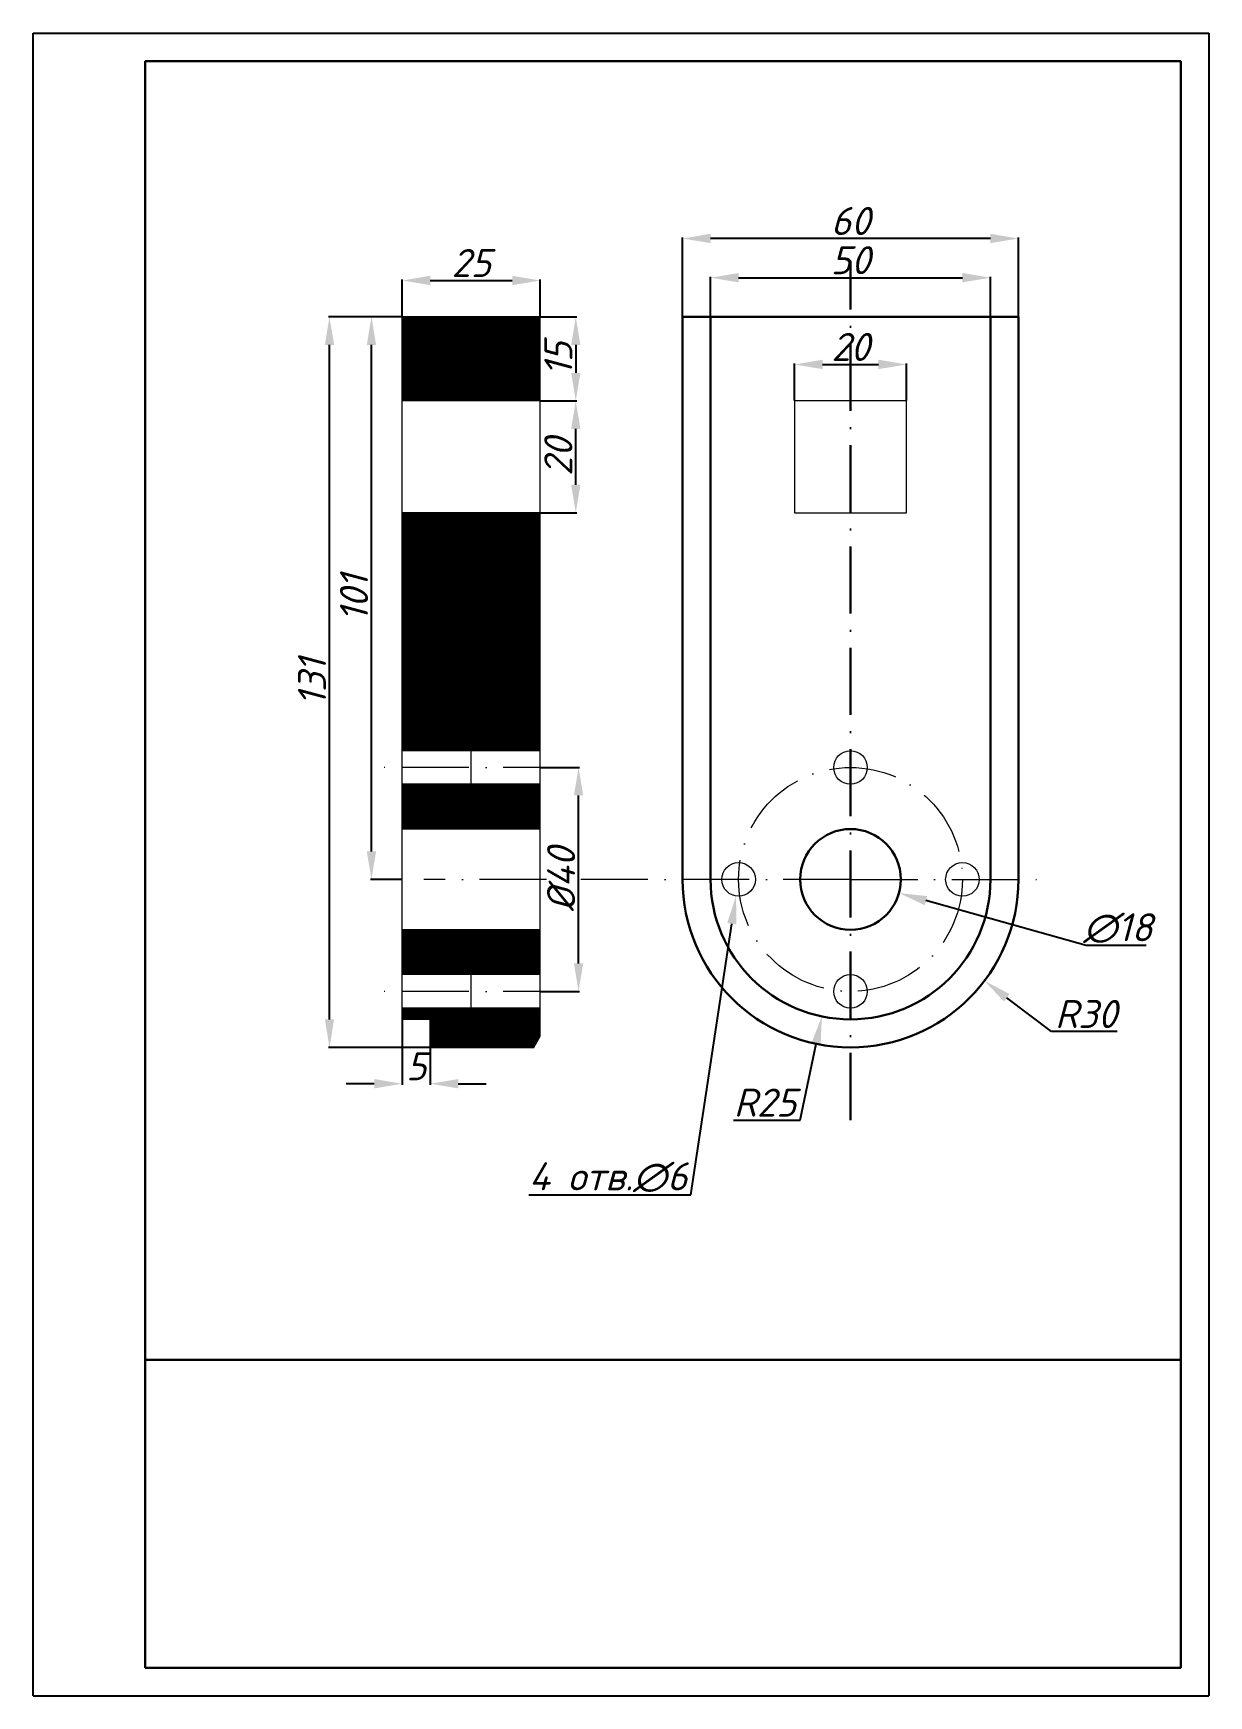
# Model space of a CAD drawing. Header units: millimetres. Extents: x 0 to 210, y 0 to 297.
import ezdxf

# ---------------------------------------------------------------- set-up
doc = ezdxf.new("R2010")
doc.units = ezdxf.units.MM
doc.header["$MEASUREMENT"] = 0
doc.linetypes.add('ACAD_ISO02W100', pattern=[15, 12, -3])
doc.linetypes.add('ACAD_ISO10W100', pattern=[18, 12, -3, 0, -3])
for name, color, linetype, lineweight in [('Контур', 7, 'Continuous', 30), ('Оси', 7, 'ACAD_ISO10W100', 20), ('Шриховка', 7, 'ACAD_ISO02W100', 20)]:
    doc.layers.add(name, color=color, linetype=linetype, lineweight=lineweight)
doc.layers.add('Размеры', color=7, linetype='Continuous')
doc.layers.add('Рамка', color=7, linetype='Continuous')
doc.styles.get("Standard").update_dxf_attribs({"font": 'isocpeui.ttf'})
doc.dimstyles.get("Standard").update_dxf_attribs({"dimtxt": 5, "dimasz": 5, "dimexe": 0.18, "dimexo": 0.0625, "dimtad": 1, "dimtoh": 1, "dimdec": 0, "dimtxsty": 'Standard', "dimcen": 0, "dimadec": 0, "dimazin": 0, "dimtfac": 1, "dimtdec": 0, "dimtofl": 0, "dimtmove": 0, "dimatfit": 3, "dimfxl": 1, "dimtolj": 1, "dimtzin": 0, "dimarcsym": 0})
pattern_1 = [(135, (240.92119, 71.33333), (-0.08838835, -0.08838835), [])]

# ---------------------------------------------------------------- blocks, each defined once
blk = doc.blocks.new('*U2')
at = {"layer": 'Контур', "lineweight": 20}
blk.add_circle((0, 0), 3, dxfattribs=at)
blk = doc.blocks.new('*U3')
at = {"layer": 'Контур', "color": 0, "linetype": 'ByBlock', "lineweight": -2, "transparency": 16777216}
for p, rotation in [((74.5, 125.5), 90), ((54.5, 105.5), 180), ((74.5, 85.5), 270)]:
    blk.add_blockref('*U2', p, dxfattribs=dict(at, rotation=rotation))
blk.add_blockref('*U2', (94.5, 105.5), dxfattribs=at)
blk = doc.blocks.new('*D7')
at = {"layer": 'Defpoints', "color": 0, "lineweight": 20, "transparency": 16777216}
for p in [(90.58, 252.83), (65.92, 246.33), (90.58, 246.33)]:
    blk.add_point(p, dxfattribs=at)
at = {"layer": 'Размеры', "color": 0, "lineweight": -2, "transparency": 16777216}
for p, q in [((65.92, 246.4), (65.92, 253.01)), ((70.92, 252.83), (85.58, 252.83)), ((90.58, 246.4), (90.58, 253.01))]:
    blk.add_line(p, q, dxfattribs=at)
at = {"layer": 'Размеры', "color": 0, "lineweight": 20, "transparency": 16777216}
for points in [[(70.92, 253.67), (70.92, 252), (65.92, 252.83)], [(85.58, 253.67), (85.58, 252), (90.58, 252.83)]]:
    blk.add_solid(points, dxfattribs=at)
at = {"layer": 'Размеры', "color": 0, "lineweight": 20, "transparency": 16777216, "insert": (78.25, 255.96), "char_height": 5, "attachment_point": 5}
blk.add_mtext('\\A1;25', dxfattribs=at)
blk = doc.blocks.new('*D8')
at = {"layer": 'Defpoints', "color": 0, "lineweight": 20, "transparency": 16777216}
for p in [(90.58, 246.33), (90.58, 231.33), (96.92, 231.33)]:
    blk.add_point(p, dxfattribs=at)
at = {"layer": 'Размеры', "color": 0, "lineweight": -2, "transparency": 16777216}
for p, q in [((90.64, 246.33), (97.1, 246.33)), ((96.92, 241.33), (96.92, 236.33)), ((90.64, 231.33), (97.1, 231.33))]:
    blk.add_line(p, q, dxfattribs=at)
at = {"layer": 'Размеры', "color": 0, "lineweight": 20, "transparency": 16777216}
for points in [[(96.09, 241.33), (97.75, 241.33), (96.92, 246.33)], [(96.09, 236.33), (97.75, 236.33), (96.92, 231.33)]]:
    blk.add_solid(points, dxfattribs=at)
at = {"layer": 'Размеры', "color": 0, "lineweight": 20, "transparency": 16777216, "insert": (93.8, 238.83), "char_height": 5, "attachment_point": 5, "rotation": 90}
blk.add_mtext('\\A1;15', dxfattribs=at)
blk = doc.blocks.new('*D9')
at = {"layer": 'Defpoints', "color": 0, "lineweight": 20, "transparency": 16777216}
for p in [(90.58, 231.33), (96.92, 231.33), (90.58, 211.33)]:
    blk.add_point(p, dxfattribs=at)
at = {"layer": 'Размеры', "color": 0, "lineweight": -2, "transparency": 16777216}
for p, q in [((90.64, 231.33), (97.1, 231.33)), ((96.92, 216.33), (96.92, 226.33)), ((90.64, 211.33), (97.1, 211.33))]:
    blk.add_line(p, q, dxfattribs=at)
at = {"layer": 'Размеры', "color": 0, "lineweight": 20, "transparency": 16777216}
for points in [[(96.09, 226.33), (97.75, 226.33), (96.92, 231.33)], [(96.09, 216.33), (97.75, 216.33), (96.92, 211.33)]]:
    blk.add_solid(points, dxfattribs=at)
at = {"layer": 'Размеры', "color": 0, "lineweight": 20, "transparency": 16777216, "insert": (93.8, 221.33), "char_height": 5, "attachment_point": 5, "rotation": 90}
blk.add_mtext('\\A1;20', dxfattribs=at)
blk = doc.blocks.new('*D10')
at = {"layer": 'Defpoints', "color": 0, "lineweight": 20, "transparency": 16777216}
for p in [(60.42, 246.33), (65.92, 246.33), (65.92, 145.83)]:
    blk.add_point(p, dxfattribs=at)
at = {"layer": 'Размеры', "color": 0, "lineweight": -2, "transparency": 16777216}
for p, q in [((65.86, 246.33), (60.24, 246.33)), ((60.42, 150.83), (60.42, 241.33)), ((65.86, 145.83), (60.24, 145.83))]:
    blk.add_line(p, q, dxfattribs=at)
at = {"layer": 'Размеры', "color": 0, "lineweight": 20, "transparency": 16777216}
for points in [[(59.59, 241.33), (61.25, 241.33), (60.42, 246.33)], [(59.59, 150.83), (61.25, 150.83), (60.42, 145.83)]]:
    blk.add_solid(points, dxfattribs=at)
at = {"layer": 'Размеры', "color": 0, "lineweight": 20, "transparency": 16777216, "insert": (57.3, 196.08), "char_height": 5, "attachment_point": 5, "rotation": 90}
blk.add_mtext('\\A1;101', dxfattribs=at)
blk = doc.blocks.new('*D11')
at = {"layer": 'Defpoints', "color": 0, "lineweight": 20, "transparency": 16777216}
for p in [(52.92, 246.33), (65.92, 246.33), (70.93, 115.83)]:
    blk.add_point(p, dxfattribs=at)
at = {"layer": 'Размеры', "color": 0, "lineweight": -2, "transparency": 16777216}
for p, q in [((65.86, 246.33), (52.74, 246.33)), ((52.92, 120.83), (52.92, 241.33)), ((70.87, 115.83), (52.74, 115.83))]:
    blk.add_line(p, q, dxfattribs=at)
at = {"layer": 'Размеры', "color": 0, "lineweight": 20, "transparency": 16777216}
for points in [[(52.09, 241.33), (53.75, 241.33), (52.92, 246.33)], [(52.09, 120.83), (53.75, 120.83), (52.92, 115.83)]]:
    blk.add_solid(points, dxfattribs=at)
at = {"layer": 'Размеры', "color": 0, "lineweight": 20, "transparency": 16777216, "insert": (49.8, 181.08), "char_height": 5, "attachment_point": 5, "rotation": 90}
blk.add_mtext('\\A1;131', dxfattribs=at)
blk = doc.blocks.new('*D12')
at = {"layer": 'Defpoints', "color": 0, "lineweight": 20, "transparency": 16777216}
for p in [(65.92, 120.83), (70.93, 120.83), (65.92, 109.33)]:
    blk.add_point(p, dxfattribs=at)
at = {"layer": 'Размеры', "color": 0, "lineweight": -2, "transparency": 16777216}
for p, q in [((65.92, 120.77), (65.92, 109.15)), ((70.93, 120.77), (70.93, 109.15)), ((60.92, 109.33), (55.92, 109.33)), ((75.93, 109.33), (80.93, 109.33))]:
    blk.add_line(p, q, dxfattribs=at)
at = {"layer": 'Размеры', "color": 0, "lineweight": 20, "transparency": 16777216}
for points in [[(60.92, 110.17), (60.92, 108.5), (65.92, 109.33)], [(75.93, 110.17), (75.93, 108.5), (70.93, 109.33)]]:
    blk.add_solid(points, dxfattribs=at)
at = {"layer": 'Размеры', "color": 0, "lineweight": 20, "transparency": 16777216, "insert": (68.43, 112.46), "char_height": 5, "attachment_point": 5}
blk.add_mtext('\\A1;5', dxfattribs=at)
blk = doc.blocks.new('*D13')
at = {"layer": 'Defpoints', "color": 0, "lineweight": 20, "transparency": 16777216}
for p in [(156, 237.83), (136, 231.33), (156, 231.33)]:
    blk.add_point(p, dxfattribs=at)
at = {"layer": 'Размеры', "color": 0, "lineweight": -2, "transparency": 16777216}
for p, q in [((136, 231.4), (136, 238.01)), ((141, 237.83), (151, 237.83)), ((156, 231.4), (156, 238.01))]:
    blk.add_line(p, q, dxfattribs=at)
at = {"layer": 'Размеры', "color": 0, "lineweight": 20, "transparency": 16777216}
for points in [[(141, 238.67), (141, 237), (136, 237.83)], [(151, 238.67), (151, 237), (156, 237.83)]]:
    blk.add_solid(points, dxfattribs=at)
at = {"layer": 'Размеры', "color": 0, "lineweight": 20, "transparency": 16777216, "insert": (146, 240.96), "char_height": 5, "attachment_point": 5}
blk.add_mtext('\\A1;20', dxfattribs=at)
blk = doc.blocks.new('*D14')
at = {"layer": 'Defpoints', "color": 0, "lineweight": 20, "transparency": 16777216}
for p in [(171, 253.33), (121, 246.33), (171, 246.33)]:
    blk.add_point(p, dxfattribs=at)
at = {"layer": 'Размеры', "color": 0, "lineweight": -2, "transparency": 16777216}
for p, q in [((121, 246.4), (121, 253.51)), ((126, 253.33), (166, 253.33)), ((171, 246.4), (171, 253.51))]:
    blk.add_line(p, q, dxfattribs=at)
at = {"layer": 'Размеры', "color": 0, "lineweight": 20, "transparency": 16777216}
for points in [[(126, 254.17), (126, 252.5), (121, 253.33)], [(166, 254.17), (166, 252.5), (171, 253.33)]]:
    blk.add_solid(points, dxfattribs=at)
at = {"layer": 'Размеры', "color": 0, "lineweight": 20, "transparency": 16777216, "insert": (146, 256.46), "char_height": 5, "attachment_point": 5}
blk.add_mtext('\\A1;50', dxfattribs=at)
blk = doc.blocks.new('*D15')
at = {"layer": 'Defpoints', "color": 0, "lineweight": 20, "transparency": 16777216}
for p in [(116, 260.33), (116, 246.33), (176, 246.33)]:
    blk.add_point(p, dxfattribs=at)
at = {"layer": 'Размеры', "color": 0, "lineweight": -2, "transparency": 16777216}
for p, q in [((116, 246.4), (116, 260.51)), ((171, 260.33), (121, 260.33)), ((176, 246.4), (176, 260.51))]:
    blk.add_line(p, q, dxfattribs=at)
at = {"layer": 'Размеры', "color": 0, "lineweight": 20, "transparency": 16777216}
for points in [[(121, 261.17), (121, 259.5), (116, 260.33)], [(171, 261.17), (171, 259.5), (176, 260.33)]]:
    blk.add_solid(points, dxfattribs=at)
at = {"layer": 'Размеры', "color": 0, "lineweight": 20, "transparency": 16777216, "insert": (146, 263.46), "char_height": 5, "attachment_point": 5}
blk.add_mtext('\\A1;60', dxfattribs=at)
blk = doc.blocks.new('*D18')
at = {"layer": 'Defpoints', "color": 0, "lineweight": 20, "transparency": 16777216}
for p in [(90.58, 165.83), (97.42, 165.83), (90.58, 125.83)]:
    blk.add_point(p, dxfattribs=at)
at = {"layer": 'Размеры', "color": 0, "lineweight": -2, "transparency": 16777216}
for p, q in [((90.64, 165.83), (97.6, 165.83)), ((97.42, 130.83), (97.42, 160.83)), ((90.64, 125.83), (97.6, 125.83))]:
    blk.add_line(p, q, dxfattribs=at)
at = {"layer": 'Размеры', "color": 0, "lineweight": 20, "transparency": 16777216}
for points in [[(96.59, 160.83), (98.25, 160.83), (97.42, 165.83)], [(96.59, 130.83), (98.25, 130.83), (97.42, 125.83)]]:
    blk.add_solid(points, dxfattribs=at)
at = {"layer": 'Размеры', "color": 0, "lineweight": 20, "transparency": 16777216, "insert": (94.3, 145.83), "char_height": 5, "attachment_point": 5, "rotation": 90}
blk.add_mtext('\\A1;%%C40', dxfattribs=at)
blk = doc.blocks.new('*D19')
at = {"layer": 'Defpoints', "color": 0, "lineweight": 20, "transparency": 16777216}
for p in [(146, 145.83), (169.92, 127.72)]:
    blk.add_point(p, dxfattribs=at)
at = {"layer": 'Размеры', "color": 0, "lineweight": -2, "transparency": 16777216}
for p, q in [((181.88, 118.67), (173.9, 124.71)), ((193.64, 118.67), (181.88, 118.67))]:
    blk.add_line(p, q, dxfattribs=at)
at = {"layer": 'Размеры', "color": 0, "lineweight": 20, "transparency": 16777216}
blk.add_solid([(174.41, 125.37), (173.4, 124.04), (169.92, 127.72)], dxfattribs=at)
at = {"layer": 'Размеры', "color": 0, "lineweight": 20, "transparency": 16777216, "insert": (188.07, 121.79), "char_height": 5, "attachment_point": 5}
blk.add_mtext('\\A1;R30', dxfattribs=at)
blk = doc.blocks.new('*D21')
at = {"layer": 'Defpoints', "color": 0, "lineweight": 20, "transparency": 16777216}
for p in [(146, 145.83), (140.88, 121.36)]:
    blk.add_point(p, dxfattribs=at)
at = {"layer": 'Размеры', "color": 0, "lineweight": -2, "transparency": 16777216}
for p, q in [((137, 102.83), (139.85, 116.47)), ((125.09, 102.83), (137, 102.83))]:
    blk.add_line(p, q, dxfattribs=at)
at = {"layer": 'Размеры', "color": 0, "lineweight": 20, "transparency": 16777216}
blk.add_solid([(139.04, 116.64), (140.67, 116.3), (140.88, 121.36)], dxfattribs=at)
at = {"layer": 'Размеры', "color": 0, "lineweight": 20, "transparency": 16777216, "insert": (130.73, 105.96), "char_height": 5, "attachment_point": 5}
blk.add_mtext('\\A1;R25', dxfattribs=at)
blk = doc.blocks.new('*D22')
at = {"layer": 'Defpoints', "color": 0, "lineweight": 20, "transparency": 16777216}
for p in [(126.45, 148.8), (125.55, 142.87)]:
    blk.add_point(p, dxfattribs=at)
at = {"layer": 'Размеры', "color": 0, "lineweight": -2, "transparency": 16777216}
for p, q in [((117.5, 89.5), (124.81, 137.92)), ((88.53, 89.5), (117.5, 89.5))]:
    blk.add_line(p, q, dxfattribs=at)
at = {"layer": 'Размеры', "color": 0, "lineweight": 20, "transparency": 16777216}
blk.add_solid([(123.98, 138.05), (125.63, 137.8), (125.55, 142.87)], dxfattribs=at)
at = {"layer": 'Размеры', "color": 0, "lineweight": 20, "transparency": 16777216, "insert": (102.7, 92.62), "char_height": 5, "attachment_point": 5}
blk.add_mtext('\\A1;4 {\\fISOCPEUR|b0|i1|c204|p34;отв.}∅6', dxfattribs=at)
blk = doc.blocks.new('*D23')
at = {"layer": 'Defpoints', "color": 0, "lineweight": 20, "transparency": 16777216}
for p in [(137.34, 148.27), (154.66, 143.4)]:
    blk.add_point(p, dxfattribs=at)
at = {"layer": 'Размеры', "color": 0, "lineweight": -2, "transparency": 16777216}
for p, q in [((188.08, 134), (159.48, 142.04)), ((198.84, 134), (188.08, 134))]:
    blk.add_line(p, q, dxfattribs=at)
at = {"layer": 'Размеры', "color": 0, "lineweight": 20, "transparency": 16777216}
blk.add_solid([(159.7, 142.85), (159.25, 141.24), (154.66, 143.4)], dxfattribs=at)
at = {"layer": 'Размеры', "color": 0, "lineweight": 20, "transparency": 16777216, "insert": (193.77, 137.12), "char_height": 5, "attachment_point": 5}
blk.add_mtext('\\A1;∅18', dxfattribs=at)

msp = doc.modelspace()

# ---------------------------------------------------------------- hatches: boundary and pattern name
at = {"layer": 'Шриховка', "lineweight": 20}
h = msp.add_hatch(dxfattribs=at)
h.set_pattern_fill('ANSI31', color=256, angle=90)
h.set_pattern_definition(pattern_1)
h.paths.add_polyline_path([(65.92, 136.83), (65.92, 128.83), (90.58, 128.83), (90.58, 136.83)])
h.paths.add_polyline_path([(65.92, 162.83), (65.92, 154.83), (90.58, 154.83), (90.58, 162.83)])
h.paths.add_polyline_path([(90.58, 211.33), (65.92, 211.33), (65.92, 168.83), (90.58, 168.83)])
h.paths.add_polyline_path([(70.93, 246.33), (65.92, 246.33), (65.92, 231.33), (90.58, 231.33), (90.58, 246.33)])
h = msp.add_hatch(dxfattribs=at)
h.set_pattern_fill('ANSI31', color=256, angle=90)
h.set_pattern_definition(pattern_1)
h.paths.add_polyline_path([(65.92, 122.83), (65.92, 120.83), (70.93, 120.83), (70.93, 115.83), (89.43, 115.83), (90.58, 117.83), (90.58, 122.83)])

# ---------------------------------------------------------------- linework, layer by layer
for p, q in [((0, 297), (210, 297)), ((210, 297), (210, 0))]:
    msp.add_line(p, q)
at = {"linetype": 'ACAD_ISO10W100', "lineweight": 20}
msp.add_line((146, 145.83), (69.76, 145.83), dxfattribs=at)
at = {"layer": 'Контур', "lineweight": 20}
for p, q in [((65.92, 120.83), (65.92, 246.33)), ((70.93, 246.33), (65.92, 246.33)), ((90.58, 231.33), (65.92, 231.33)), ((90.58, 211.33), (65.92, 211.33)), ((90.58, 168.83), (65.92, 168.83)), ((78.25, 162.83), (78.25, 168.83)), ((90.58, 162.83), (65.92, 162.83)), ((90.58, 154.83), (65.92, 154.83)), ((90.58, 136.83), (65.92, 136.83)), ((90.58, 128.83), (65.92, 128.83)), ((78.25, 122.83), (78.25, 128.83)), ((90.58, 122.83), (65.92, 122.83)), ((70.93, 120.83), (65.92, 120.83))]:
    msp.add_line(p, q, dxfattribs=at)
at = {"layer": 'Контур', "lineweight": 30}
for p, q in [((116, 246.33), (116, 145.83)), ((176, 246.33), (116, 246.33)), ((121, 246.33), (121, 145.83)), ((171, 145.83), (171, 246.33)), ((176, 145.83), (176, 246.33))]:
    msp.add_line(p, q, dxfattribs=at)
at = {"layer": 'Контур', "lineweight": 20}
msp.add_lwpolyline([(70.93, 120.83), (70.93, 115.83), (89.43, 115.83), (90.58, 117.83), (90.58, 246.33), (70.93, 246.33)], dxfattribs=at)
msp.add_lwpolyline([(156, 211.33), (156, 231.33), (136, 231.33), (136, 211.33)], close=True, dxfattribs=at)
at = {"layer": 'Контур', "lineweight": 30}
msp.add_circle((146, 145.83), 9, dxfattribs=at)
for radius in [30, 25]:
    msp.add_arc((146, 145.83), radius, 180, 0, dxfattribs=at)
at = {"layer": 'Оси', "linetype": 'ACAD_ISO10W100', "lineweight": 30}
msp.add_line((146, 102.83), (146, 256.33), dxfattribs=at)
at = {"layer": 'Оси', "lineweight": 20}
for p, q in [((95.92, 165.83), (60.42, 165.83)), ((146, 145.83), (181, 145.83)), ((95.92, 125.83), (60.42, 125.83))]:
    msp.add_line(p, q, dxfattribs=at)
msp.add_circle((146, 145.83), 20, dxfattribs=at)
at = {"layer": 'Рамка'}
for q in [(0, 297), (210, 0)]:
    msp.add_line((0, 0), q, dxfattribs=at)
at = {"layer": 'Рамка', "lineweight": 30}
msp.add_line((20, 60), (205, 60), dxfattribs=at)
msp.add_lwpolyline([(20, 5), (205, 5), (205, 292), (20, 292)], close=True, dxfattribs=at)

# ---------------------------------------------------------------- block references
at = {"layer": 'Контур', "lineweight": 20, "rotation": 90}
msp.add_blockref('*U3', (251.5, 71.33), dxfattribs=at)

# ---------------------------------------------------------------- dimensions: what is measured, and where the dimension line sits
at = {"layer": 'Размеры', "lineweight": 20}
for base, p1, p2, angle, picture, middle in [((116, 260.33), (176, 246.33), (116, 246.33), 180, '*D15', (146, 263.46)), ((90.58, 252.83), (65.92, 246.33), (90.58, 246.33), 180, '*D7', (78.25, 255.96)), ((171, 253.33), (121, 246.33), (171, 246.33), 180, '*D14', (146, 256.46)), ((52.9211911, 246.33333333), (70.93392283, 115.83333333), (65.9211911, 246.33333333), 90, '*D11', (49.7961911, 181.08333333)), ((60.4211911, 246.33333333), (65.9211911, 145.83333333), (65.9211911, 246.33333333), 90, '*D10', (57.2961911, 196.08333333)), ((96.92, 231.33), (90.58, 246.33), (90.58, 231.33), 90, '*D8', (93.8, 238.83)), ((156, 237.83), (136, 231.33), (156, 231.33), 180, '*D13', (146, 240.96)), ((96.92, 231.33), (90.58, 211.33), (90.58, 231.33), 90, '*D9', (93.8, 221.33)), ((65.92, 109.33), (70.93, 120.83), (65.92, 120.83), 180, '*D12', (68.43, 112.46))]:
    dim = msp.add_linear_dim(base=base, p1=p1, p2=p2, angle=angle, dimstyle='Standard', dxfattribs=at)
    dim.commit()
    dim.dimension.update_dxf_attribs({"geometry": picture, "text_midpoint": middle})
dim = msp.add_linear_dim(base=(97.42, 165.83), p1=(90.58, 125.83), p2=(90.58, 165.83), angle=90, text='%%C<>', dimstyle='Standard', dxfattribs=at)
dim.commit()
dim.dimension.update_dxf_attribs({"geometry": '*D18', "text_midpoint": (94.3, 145.83)})
dim = msp.add_diameter_dim_2p(p1=(126.45, 148.8), p2=(125.55, 142.87), text='4 {\\fISOCPEUR|b0|i1|c204|p34;отв.}<>', dimstyle='Standard', dxfattribs=at)
dim.commit()
dim.dimension.update_dxf_attribs({"geometry": '*D22', "text_midpoint": (102.7, 89.5), "dimtype": 163})
dim = msp.add_radius_dim(center=(146, 145.83), mpoint=(140.88, 121.36), dimstyle='Standard', dxfattribs=at)
dim.commit()
dim.dimension.update_dxf_attribs({"geometry": '*D21', "text_midpoint": (130.73, 102.83), "dimtype": 164})
dim = msp.add_diameter_dim_2p(p1=(137.34, 148.27), p2=(154.66, 143.4), dimstyle='Standard', dxfattribs=at)
dim.commit()
dim.dimension.update_dxf_attribs({"geometry": '*D23', "text_midpoint": (193.77, 134), "dimtype": 163})
dim = msp.add_radius_dim(center=(146, 145.83), mpoint=(169.92, 127.72), dimstyle='Standard', dxfattribs=at)
dim.commit()
dim.dimension.update_dxf_attribs({"geometry": '*D19', "text_midpoint": (188.07, 121.79)})

doc.saveas('drawing.dxf')
